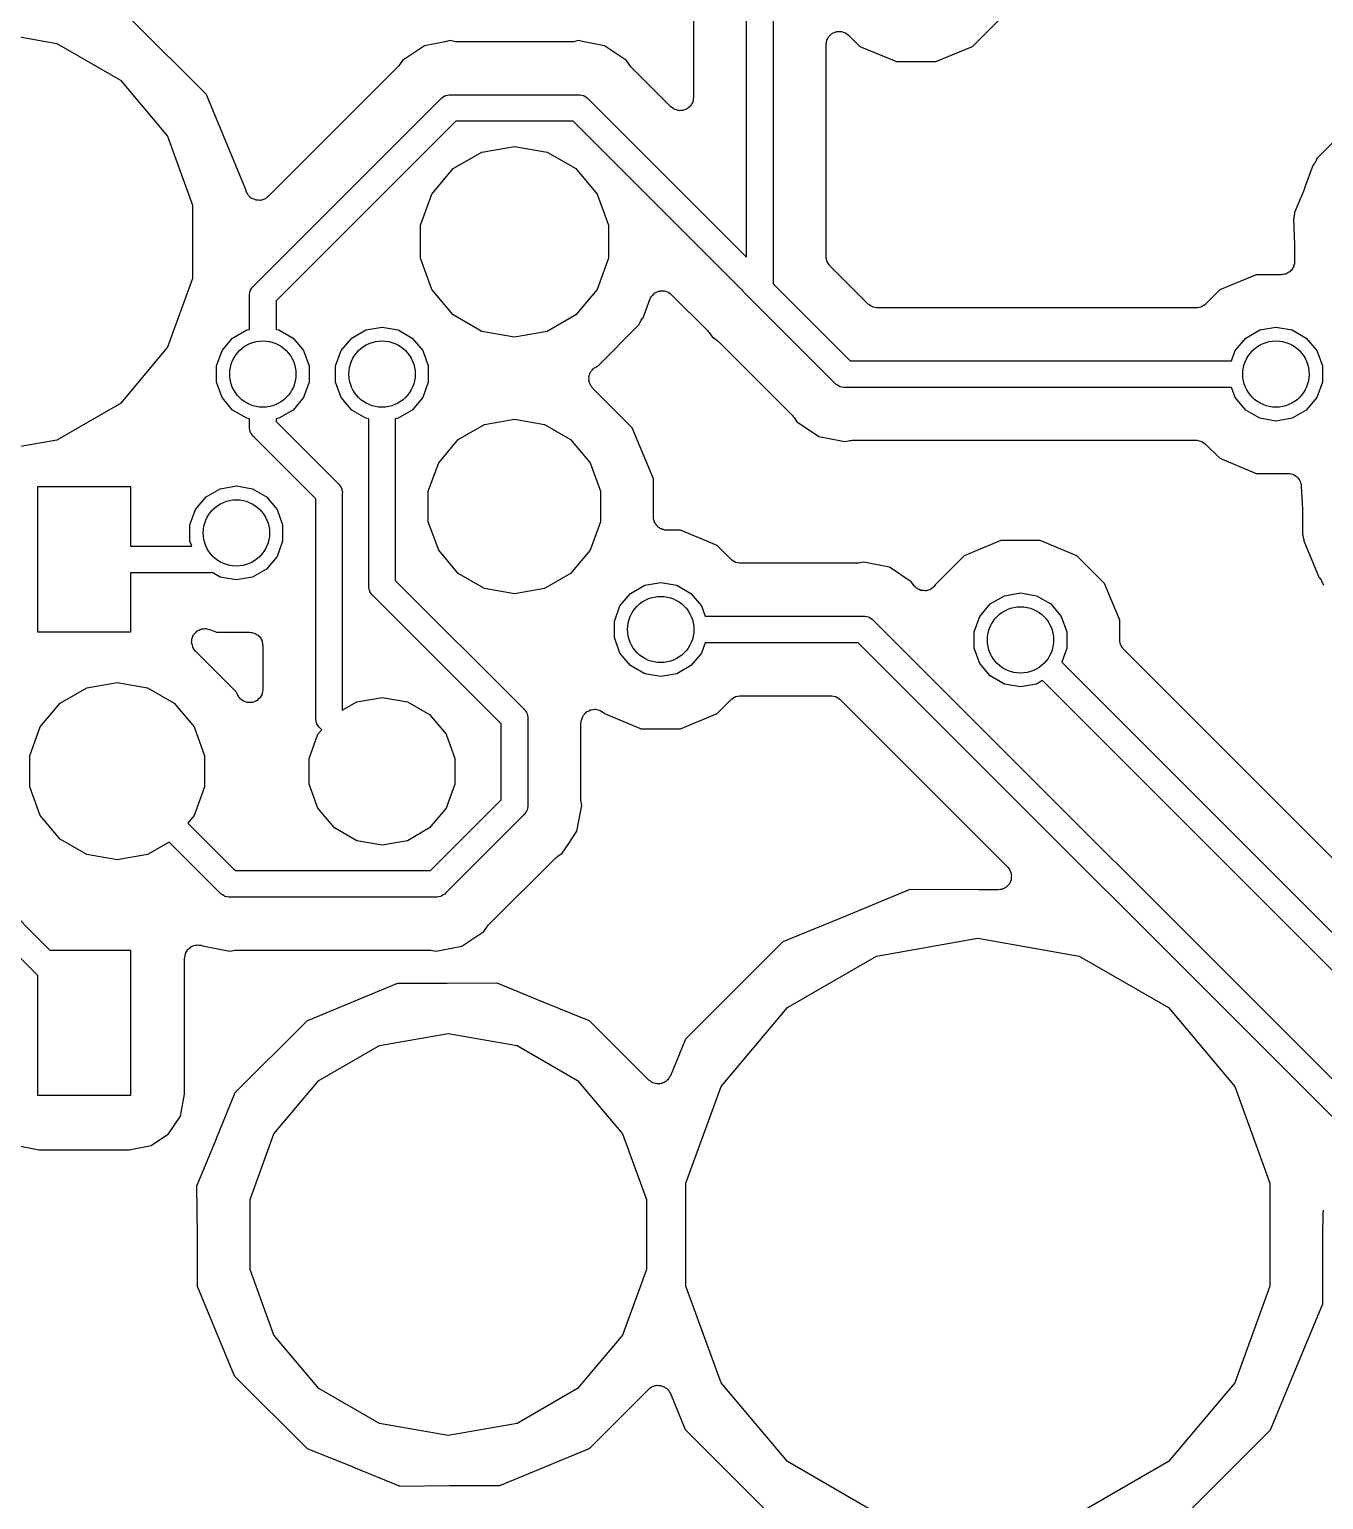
# Model space of a CAD drawing. Extents: x 240.1 to 314.9, y -176.2 to -102.8.
# Drawn here: x 249.35 to 261.76, y -160.66 to -146.55 of the extents above; entities that cross this region are included whole.
import ezdxf

# ---------------------------------------------------------------- set-up
doc = ezdxf.new("R2010")
doc.units = 0
doc.header["$MEASUREMENT"] = 0
doc.layers.add('BLACK', color=7, linetype='CONTINUOUS')

msp = doc.modelspace()

# ---------------------------------------------------------------- linework, layer by layer
at = {"layer": 'BLACK', "linetype": 'CONTINUOUS'}
for p, q in [((256.226, -148.739), (256.226, -134.339)), ((256.48, -134.339), (256.48, -148.993)), ((255.718, -141.239), (255.718, -147.206)), ((251.046, -147.178), (250.332, -146.464)), ((258.393, -146.717), (258.66, -146.45)), ((248.92, -146.565), (249.612, -146.687)), ((253.334, -146.671), (253.137, -146.71)), ((253.385, -146.661), (253.334, -146.671)), ((253.334, -146.671), (253.334, -146.671)), ((253.435, -146.671), (253.385, -146.661)), ((253.447, -146.671), (253.435, -146.671)), ((253.46, -146.673), (253.447, -146.671)), ((254.54, -146.673), (253.46, -146.673)), ((254.553, -146.671), (254.54, -146.673)), ((254.565, -146.671), (254.553, -146.671)), ((254.615, -146.661), (254.565, -146.671)), ((254.666, -146.671), (254.615, -146.661)), ((254.863, -146.71), (254.666, -146.671)), ((254.666, -146.671), (254.666, -146.671)), ((256.988, -146.699), (256.991, -146.682)), ((256.991, -146.682), (256.992, -146.666)), ((256.992, -146.666), (256.995, -146.661)), ((256.995, -146.661), (256.996, -146.655)), ((256.996, -146.655), (257.004, -146.641)), ((257.004, -146.641), (257.011, -146.626)), ((257.011, -146.626), (257.015, -146.622)), ((257.015, -146.622), (257.018, -146.617)), ((257.018, -146.617), (257.03, -146.606)), ((257.03, -146.606), (257.042, -146.595)), ((257.042, -146.595), (257.047, -146.592)), ((257.047, -146.592), (257.051, -146.589)), ((257.051, -146.589), (257.067, -146.583)), ((257.067, -146.583), (257.082, -146.576)), ((257.082, -146.576), (257.088, -146.575)), ((257.088, -146.575), (257.093, -146.574)), ((257.093, -146.574), (257.11, -146.574)), ((257.11, -146.574), (257.126, -146.572)), ((257.126, -146.572), (257.131, -146.574)), ((257.131, -146.574), (257.137, -146.574)), ((257.137, -146.574), (257.153, -146.579)), ((257.153, -146.579), (257.169, -146.584)), ((257.169, -146.584), (257.173, -146.587)), ((257.173, -146.587), (257.178, -146.589)), ((257.178, -146.589), (257.191, -146.599)), ((257.191, -146.599), (257.205, -146.609)), ((257.205, -146.609), (257.313, -146.717)), ((249.612, -146.687), (250.221, -147.039)), ((253.013, -146.793), (252.927, -146.85)), ((253.137, -146.71), (253.013, -146.793)), ((255.073, -146.85), (254.863, -146.71)), ((256.988, -148.73), (256.988, -146.699)), ((257.313, -146.717), (257.664, -146.862)), ((258.042, -146.862), (258.393, -146.717)), ((252.883, -146.912), (251.638, -148.156)), ((252.89, -146.902), (252.883, -146.912)), ((252.898, -146.893), (252.89, -146.902)), ((252.927, -146.85), (252.898, -146.893)), ((255.102, -146.893), (255.073, -146.85)), ((255.11, -146.902), (255.102, -146.893)), ((255.117, -146.912), (255.11, -146.902)), ((255.501, -147.296), (255.117, -146.912)), ((257.664, -146.862), (258.042, -146.862)), ((250.221, -147.039), (250.673, -147.578)), ((251.047, -147.18), (251.046, -147.178)), ((251.051, -147.187), (251.047, -147.18)), ((251.422, -148.082), (251.051, -147.187)), ((251.501, -149.012), (253.291, -147.222)), ((253.291, -147.222), (253.302, -147.209)), ((253.302, -147.209), (253.316, -147.201)), ((253.316, -147.201), (253.33, -147.191)), ((253.33, -147.191), (253.336, -147.19)), ((253.336, -147.19), (253.341, -147.187)), ((253.341, -147.187), (253.357, -147.184)), ((253.357, -147.184), (253.373, -147.18)), ((253.373, -147.18), (253.39, -147.181)), ((253.39, -147.181), (254.61, -147.181)), ((254.61, -147.181), (254.627, -147.18)), ((254.627, -147.18), (254.643, -147.184)), ((254.643, -147.184), (254.659, -147.187)), ((254.659, -147.187), (254.664, -147.19)), ((254.664, -147.19), (254.67, -147.191)), ((254.67, -147.191), (254.684, -147.201)), ((254.684, -147.201), (254.698, -147.209)), ((254.698, -147.209), (254.709, -147.222)), ((254.709, -147.222), (255.951, -148.464)), ((255.71, -147.25), (255.702, -147.264)), ((255.711, -147.244), (255.71, -147.25)), ((255.714, -147.239), (255.711, -147.244)), ((255.715, -147.222), (255.714, -147.239)), ((255.718, -147.206), (255.715, -147.222)), ((255.515, -147.305), (255.501, -147.296)), ((255.527, -147.316), (255.515, -147.305)), ((255.533, -147.318), (255.527, -147.316)), ((255.537, -147.321), (255.533, -147.318)), ((255.553, -147.326), (255.537, -147.321)), ((255.569, -147.331), (255.553, -147.326)), ((255.575, -147.331), (255.569, -147.331)), ((255.58, -147.333), (255.575, -147.331)), ((255.596, -147.331), (255.58, -147.333)), ((255.613, -147.331), (255.596, -147.331)), ((255.618, -147.329), (255.613, -147.331)), ((255.624, -147.329), (255.618, -147.329)), ((255.639, -147.322), (255.624, -147.329)), ((255.654, -147.316), (255.639, -147.322)), ((255.659, -147.313), (255.654, -147.316)), ((255.664, -147.31), (255.659, -147.313)), ((255.676, -147.298), (255.664, -147.31)), ((255.688, -147.288), (255.676, -147.298)), ((255.691, -147.283), (255.688, -147.288)), ((255.695, -147.279), (255.691, -147.283)), ((255.702, -147.264), (255.695, -147.279)), ((253.437, -147.435), (251.714, -149.158)), ((254.563, -147.435), (253.437, -147.435)), ((255.771, -148.643), (254.563, -147.435)), ((262.092, -147.396), (261.696, -147.792)), ((250.673, -147.578), (250.914, -148.238)), ((253.412, -147.889), (253.687, -147.73)), ((253.687, -147.73), (254, -147.675)), ((254, -147.675), (254.313, -147.73)), ((254.313, -147.73), (254.588, -147.889)), ((261.696, -147.792), (261.684, -147.819)), ((253.208, -148.133), (253.412, -147.889)), ((254.588, -147.889), (254.792, -148.133)), ((261.657, -147.859), (261.578, -148.076)), ((261.661, -147.856), (261.657, -147.859)), ((261.667, -147.846), (261.661, -147.856)), ((261.675, -147.837), (261.667, -147.846)), ((261.679, -147.827), (261.675, -147.837)), ((261.684, -147.819), (261.679, -147.827)), ((251.426, -148.101), (251.422, -148.082)), ((261.576, -148.081), (261.481, -148.31)), ((261.577, -148.078), (261.576, -148.081)), ((261.578, -148.076), (261.577, -148.078)), ((251.427, -148.103), (251.426, -148.101)), ((251.427, -148.105), (251.427, -148.103)), ((251.431, -148.115), (251.427, -148.105)), ((251.439, -148.127), (251.431, -148.115)), ((251.445, -148.139), (251.439, -148.127)), ((251.451, -148.145), (251.445, -148.139)), ((251.455, -148.152), (251.451, -148.145)), ((251.466, -148.161), (251.455, -148.152)), ((251.476, -148.171), (251.466, -148.161)), ((251.483, -148.174), (251.476, -148.171)), ((251.49, -148.179), (251.483, -148.174)), ((251.503, -148.183), (251.49, -148.179)), ((251.516, -148.189), (251.503, -148.183)), ((251.524, -148.19), (251.516, -148.189)), ((251.532, -148.192), (251.524, -148.19)), ((251.546, -148.192), (251.532, -148.192)), ((251.56, -148.193), (251.546, -148.192)), ((251.568, -148.191), (251.56, -148.193)), ((251.576, -148.19), (251.568, -148.191)), ((251.589, -148.185), (251.576, -148.19)), ((251.602, -148.182), (251.589, -148.185)), ((251.609, -148.177), (251.602, -148.182)), ((251.617, -148.174), (251.609, -148.177)), ((251.627, -148.164), (251.617, -148.174)), ((251.638, -148.156), (251.627, -148.164)), ((253.099, -148.431), (253.208, -148.133)), ((254.792, -148.133), (254.901, -148.431)), ((250.914, -148.238), (250.914, -148.942)), ((261.473, -148.361), (261.471, -148.369)), ((261.471, -148.369), (261.481, -148.617)), ((261.477, -148.34), (261.473, -148.361)), ((261.473, -148.361), (261.473, -148.361)), ((261.473, -148.361), (261.473, -148.361)), ((261.481, -148.318), (261.477, -148.34)), ((261.481, -148.31), (261.481, -148.318)), ((261.481, -148.318), (261.481, -148.318)), ((261.481, -148.318), (261.481, -148.318)), ((253.099, -148.749), (253.099, -148.431)), ((254.901, -148.431), (254.901, -148.749)), ((255.951, -148.464), (255.951, -148.464)), ((255.951, -148.464), (256.226, -148.739)), ((256.135, -149.008), (255.771, -148.643)), ((255.771, -148.643), (255.771, -148.643)), ((261.481, -148.617), (261.481, -148.62)), ((261.481, -148.62), (261.481, -148.622)), ((261.481, -148.622), (261.481, -148.78)), ((253.208, -149.047), (253.099, -148.749)), ((254.901, -148.749), (254.792, -149.047)), ((256.989, -148.736), (256.988, -148.73)), ((256.988, -148.741), (256.989, -148.736)), ((256.993, -148.757), (256.988, -148.741)), ((256.996, -148.774), (256.993, -148.757)), ((256.998, -148.778), (256.996, -148.774)), ((257, -148.784), (256.998, -148.778)), ((257.009, -148.797), (257, -148.784)), ((257.018, -148.812), (257.009, -148.797)), ((261.481, -148.78), (261.479, -148.791)), ((261.479, -148.791), (261.479, -148.803)), ((250.914, -148.942), (250.673, -149.602)), ((257.022, -148.815), (257.018, -148.812)), ((257.025, -148.82), (257.022, -148.815)), ((257.393, -149.188), (257.025, -148.82)), ((261.114, -148.907), (260.763, -149.053)), ((261.354, -148.907), (261.114, -148.907)), ((261.365, -148.906), (261.354, -148.907)), ((261.376, -148.906), (261.365, -148.906)), ((261.387, -148.902), (261.376, -148.906)), ((261.398, -148.9), (261.387, -148.902)), ((261.407, -148.894), (261.398, -148.9)), ((261.418, -148.89), (261.407, -148.894)), ((261.426, -148.883), (261.418, -148.89)), ((261.436, -148.878), (261.426, -148.883)), ((261.443, -148.869), (261.436, -148.878)), ((261.451, -148.862), (261.443, -148.869)), ((261.457, -148.853), (261.451, -148.862)), ((261.464, -148.844), (261.457, -148.853)), ((261.468, -148.834), (261.464, -148.844)), ((261.473, -148.824), (261.468, -148.834)), ((261.475, -148.813), (261.473, -148.824)), ((261.479, -148.803), (261.475, -148.813)), ((251.459, -149.095), (251.463, -149.078)), ((251.463, -149.078), (251.466, -149.062)), ((251.466, -149.062), (251.469, -149.057)), ((251.469, -149.057), (251.47, -149.051)), ((251.47, -149.051), (251.48, -149.037)), ((251.48, -149.037), (251.488, -149.023)), ((251.488, -149.023), (251.501, -149.012)), ((253.412, -149.291), (253.208, -149.047)), ((254.792, -149.047), (254.588, -149.291)), ((255.332, -149.095), (255.344, -149.083)), ((255.344, -149.083), (255.349, -149.081)), ((255.349, -149.081), (255.354, -149.077)), ((255.354, -149.077), (255.369, -149.072)), ((255.369, -149.072), (255.384, -149.065)), ((255.384, -149.065), (255.39, -149.064)), ((255.39, -149.064), (255.395, -149.062)), ((255.395, -149.062), (255.412, -149.062)), ((255.412, -149.062), (255.428, -149.061)), ((255.428, -149.061), (255.433, -149.062)), ((255.433, -149.062), (255.439, -149.062)), ((255.439, -149.062), (255.455, -149.068)), ((255.455, -149.068), (255.471, -149.072)), ((255.471, -149.072), (255.475, -149.076)), ((255.475, -149.076), (255.481, -149.077)), ((255.481, -149.077), (255.493, -149.088)), ((256.251, -149.124), (256.135, -149.008)), ((256.135, -149.008), (256.135, -149.008)), ((256.48, -148.993), (257.22, -149.733)), ((260.763, -149.053), (260.628, -149.188)), ((251.46, -149.111), (251.459, -149.095)), ((251.46, -149.22), (251.46, -149.111)), ((251.46, -149.431), (251.46, -149.22)), ((251.46, -149.22), (251.46, -149.22)), ((251.714, -149.158), (251.714, -149.431)), ((255.233, -149.321), (255.298, -149.144)), ((255.298, -149.144), (255.306, -149.129)), ((255.306, -149.129), (255.313, -149.114)), ((255.313, -149.114), (255.317, -149.11)), ((255.317, -149.11), (255.32, -149.106)), ((255.32, -149.106), (255.332, -149.095)), ((255.493, -149.088), (255.507, -149.098)), ((255.507, -149.098), (255.851, -149.442)), ((256.254, -149.129), (256.251, -149.124)), ((256.267, -149.14), (256.254, -149.129)), ((256.271, -149.143), (256.267, -149.14)), ((257.073, -149.946), (256.271, -149.143)), ((256.271, -149.143), (256.271, -149.143)), ((257.398, -149.191), (257.393, -149.188)), ((257.401, -149.195), (257.398, -149.191)), ((257.416, -149.204), (257.401, -149.195)), ((257.429, -149.213), (257.416, -149.204)), ((257.435, -149.215), (257.429, -149.213)), ((257.439, -149.217), (257.435, -149.215)), ((257.456, -149.22), (257.439, -149.217)), ((257.472, -149.225), (257.456, -149.22)), ((257.477, -149.224), (257.472, -149.225)), ((257.483, -149.225), (257.477, -149.224)), ((260.544, -149.224), (260.538, -149.225)), ((260.549, -149.225), (260.544, -149.224)), ((260.565, -149.22), (260.549, -149.225)), ((260.582, -149.217), (260.565, -149.22)), ((260.587, -149.215), (260.582, -149.217)), ((260.592, -149.213), (260.587, -149.215)), ((260.606, -149.204), (260.592, -149.213)), ((260.62, -149.195), (260.606, -149.204)), ((260.624, -149.191), (260.62, -149.195)), ((260.628, -149.188), (260.624, -149.191)), ((253.687, -149.45), (253.412, -149.291)), ((254.588, -149.291), (254.313, -149.45)), ((255.194, -149.388), (255.206, -149.361)), ((255.206, -149.361), (255.211, -149.353)), ((255.211, -149.353), (255.215, -149.343)), ((255.215, -149.343), (255.223, -149.334)), ((255.223, -149.334), (255.229, -149.324)), ((255.229, -149.324), (255.233, -149.321)), ((260.538, -149.225), (257.483, -149.225)), ((251.297, -149.514), (251.433, -149.436)), ((251.433, -149.436), (251.46, -149.431)), ((251.714, -149.431), (251.741, -149.436)), ((251.741, -149.436), (251.877, -149.514)), ((252.44, -149.514), (252.576, -149.436)), ((252.576, -149.436), (252.73, -149.409)), ((252.73, -149.409), (252.884, -149.436)), ((252.884, -149.436), (253.02, -149.514)), ((254, -149.505), (253.687, -149.45)), ((254.313, -149.45), (254, -149.505)), ((254.798, -149.784), (255.194, -149.388)), ((255.851, -149.442), (255.858, -149.452)), ((255.858, -149.452), (255.867, -149.461)), ((255.867, -149.461), (255.895, -149.504)), ((255.895, -149.504), (255.938, -149.532)), ((261.013, -149.514), (261.149, -149.436)), ((261.149, -149.436), (261.303, -149.409)), ((261.303, -149.409), (261.457, -149.436)), ((261.457, -149.436), (261.593, -149.514)), ((250.673, -149.602), (250.221, -150.141)), ((251.142, -149.782), (251.196, -149.634)), ((251.196, -149.634), (251.297, -149.514)), ((251.877, -149.514), (251.978, -149.634)), ((251.978, -149.634), (252.031, -149.782)), ((252.285, -149.782), (252.339, -149.634)), ((252.339, -149.634), (252.44, -149.514)), ((253.02, -149.514), (253.121, -149.634)), ((253.121, -149.634), (253.174, -149.782)), ((255.938, -149.532), (255.947, -149.541)), ((255.947, -149.541), (255.957, -149.548)), ((255.957, -149.548), (256.665, -150.256)), ((260.876, -149.733), (260.912, -149.634)), ((260.912, -149.634), (261.013, -149.514)), ((261.593, -149.514), (261.694, -149.634)), ((261.694, -149.634), (261.748, -149.782)), ((251.142, -149.938), (251.142, -149.782)), ((252.031, -149.782), (252.031, -149.938)), ((252.285, -149.938), (252.285, -149.782)), ((253.174, -149.782), (253.174, -149.938)), ((254.78, -149.795), (254.791, -149.787)), ((254.791, -149.787), (254.798, -149.784)), ((257.22, -149.733), (260.876, -149.733)), ((261.748, -149.782), (261.748, -149.938)), ((254.713, -149.916), (254.715, -149.902)), ((254.716, -149.924), (254.713, -149.916)), ((254.714, -149.888), (254.717, -149.88)), ((254.715, -149.902), (254.714, -149.888)), ((254.716, -149.932), (254.716, -149.924)), ((254.717, -149.872), (254.723, -149.859)), ((254.717, -149.88), (254.717, -149.872)), ((254.723, -149.859), (254.727, -149.846)), ((254.727, -149.846), (254.732, -149.839)), ((254.732, -149.839), (254.736, -149.832)), ((254.736, -149.832), (254.746, -149.822)), ((254.746, -149.822), (254.754, -149.811)), ((254.754, -149.811), (254.761, -149.806)), ((254.761, -149.806), (254.767, -149.8)), ((254.767, -149.8), (254.78, -149.795)), ((251.196, -150.086), (251.142, -149.938)), ((252.031, -149.938), (251.978, -150.086)), ((252.339, -150.086), (252.285, -149.938)), ((253.174, -149.938), (253.121, -150.086)), ((254.721, -149.945), (254.716, -149.932)), ((254.725, -149.958), (254.721, -149.945)), ((254.73, -149.965), (254.725, -149.958)), ((254.733, -149.973), (254.73, -149.965)), ((254.742, -149.983), (254.733, -149.973)), ((254.75, -149.994), (254.742, -149.983)), ((255.13, -150.375), (254.75, -149.994)), ((257.084, -149.959), (257.073, -149.946)), ((257.099, -149.967), (257.084, -149.959)), ((257.113, -149.977), (257.099, -149.967)), ((257.118, -149.978), (257.113, -149.977)), ((257.123, -149.981), (257.118, -149.978)), ((257.14, -149.984), (257.123, -149.981)), ((257.156, -149.988), (257.14, -149.984)), ((257.173, -149.987), (257.156, -149.988)), ((260.876, -149.987), (257.173, -149.987)), ((260.912, -150.086), (260.876, -149.987)), ((261.748, -149.938), (261.694, -150.086)), ((250.221, -150.141), (249.612, -150.493)), ((251.297, -150.206), (251.196, -150.086)), ((251.433, -150.284), (251.297, -150.206)), ((251.877, -150.206), (251.741, -150.284)), ((251.978, -150.086), (251.877, -150.206)), ((252.44, -150.206), (252.339, -150.086)), ((252.576, -150.284), (252.44, -150.206)), ((253.02, -150.206), (252.884, -150.284)), ((253.121, -150.086), (253.02, -150.206)), ((261.013, -150.206), (260.912, -150.086)), ((261.149, -150.284), (261.013, -150.206)), ((261.593, -150.206), (261.457, -150.284)), ((261.694, -150.086), (261.593, -150.206)), ((251.46, -150.289), (251.433, -150.284)), ((251.46, -150.362), (251.46, -150.289)), ((251.741, -150.284), (251.714, -150.289)), ((251.714, -150.289), (251.714, -150.315)), ((251.714, -150.315), (252.308, -150.909)), ((252.603, -150.289), (252.576, -150.284)), ((252.603, -151.886), (252.603, -150.289)), ((252.884, -150.284), (252.857, -150.289)), ((252.857, -150.289), (252.857, -151.839)), ((253.461, -150.488), (253.713, -150.342)), ((253.713, -150.342), (254, -150.292)), ((254, -150.292), (254.287, -150.342)), ((254.287, -150.342), (254.539, -150.488)), ((256.665, -150.256), (256.672, -150.266)), ((256.672, -150.266), (256.681, -150.275)), ((256.681, -150.275), (256.709, -150.318)), ((256.709, -150.318), (256.819, -150.391)), ((261.303, -150.311), (261.149, -150.284)), ((261.457, -150.284), (261.303, -150.311)), ((249.612, -150.493), (248.92, -150.615)), ((251.459, -150.379), (251.46, -150.362)), ((251.463, -150.396), (251.459, -150.379)), ((251.466, -150.412), (251.463, -150.396)), ((251.469, -150.417), (251.466, -150.412)), ((251.47, -150.422), (251.469, -150.417)), ((251.48, -150.436), (251.47, -150.422)), ((251.488, -150.451), (251.48, -150.436)), ((251.501, -150.462), (251.488, -150.451)), ((252.095, -151.056), (251.501, -150.462)), ((253.274, -150.711), (253.461, -150.488)), ((254.539, -150.488), (254.726, -150.711)), ((255.333, -150.865), (255.13, -150.375)), ((256.819, -150.391), (256.819, -150.391)), ((256.819, -150.391), (256.919, -150.458)), ((256.919, -150.458), (257.117, -150.497)), ((257.117, -150.497), (257.117, -150.497)), ((257.117, -150.497), (257.167, -150.507)), ((257.167, -150.507), (257.217, -150.497)), ((257.217, -150.497), (257.23, -150.497)), ((257.23, -150.497), (257.242, -150.495)), ((257.242, -150.495), (260.538, -150.495)), ((260.538, -150.495), (260.544, -150.496)), ((260.544, -150.496), (260.549, -150.495)), ((260.549, -150.495), (260.565, -150.5)), ((260.565, -150.5), (260.582, -150.503)), ((260.582, -150.503), (260.587, -150.505)), ((260.587, -150.505), (260.592, -150.507)), ((260.592, -150.507), (260.606, -150.516)), ((260.606, -150.516), (260.62, -150.525)), ((260.62, -150.525), (260.624, -150.529)), ((260.624, -150.529), (260.628, -150.532)), ((260.628, -150.532), (260.763, -150.667)), ((253.174, -150.984), (253.274, -150.711)), ((254.726, -150.711), (254.825, -150.984)), ((260.763, -150.667), (261.114, -150.812)), ((252.308, -150.909), (252.321, -150.92)), ((255.333, -151.231), (255.333, -150.865)), ((261.114, -150.812), (261.419, -150.812)), ((261.419, -150.812), (261.427, -150.814)), ((261.427, -150.814), (261.435, -150.814)), ((261.435, -150.814), (261.449, -150.818)), ((261.449, -150.818), (261.463, -150.82)), ((261.463, -150.82), (261.47, -150.824)), ((261.47, -150.824), (261.478, -150.827)), ((261.478, -150.827), (261.489, -150.835)), ((261.489, -150.835), (261.501, -150.842)), ((261.501, -150.842), (261.506, -150.848)), ((261.506, -150.848), (261.513, -150.853)), ((261.513, -150.853), (261.52, -150.865)), ((261.52, -150.865), (261.529, -150.876)), ((261.529, -150.876), (261.532, -150.884)), ((261.532, -150.884), (261.536, -150.891)), ((261.536, -150.891), (261.539, -150.904)), ((261.539, -150.904), (261.544, -150.917)), ((261.544, -150.917), (261.544, -150.926)), ((249.428, -152.337), (249.428, -150.939)), ((249.428, -150.939), (250.317, -150.939)), ((250.317, -150.939), (250.317, -151.511)), ((250.942, -151.158), (251.043, -151.038)), ((251.043, -151.038), (251.179, -150.96)), ((251.179, -150.96), (251.333, -150.933)), ((251.333, -150.933), (251.487, -150.96)), ((251.487, -150.96), (251.623, -151.038)), ((251.623, -151.038), (251.724, -151.158)), ((252.095, -153.156), (252.095, -151.056)), ((252.321, -150.92), (252.329, -150.935)), ((252.329, -150.935), (252.339, -150.948)), ((252.339, -150.948), (252.34, -150.954)), ((252.34, -150.954), (252.343, -150.959)), ((252.343, -150.959), (252.346, -150.975)), ((252.346, -150.975), (252.35, -150.992)), ((252.35, -150.992), (252.349, -151.009)), ((252.349, -151.009), (252.349, -153.083)), ((253.174, -151.276), (253.174, -150.984)), ((254.825, -150.984), (254.825, -151.276)), ((261.544, -150.926), (261.546, -150.934)), ((261.546, -150.934), (261.556, -151.158)), ((250.888, -151.306), (250.942, -151.158)), ((251.724, -151.158), (251.777, -151.306)), ((261.556, -151.158), (261.556, -151.161)), ((261.556, -151.161), (261.556, -151.164)), ((261.556, -151.164), (261.556, -151.395)), ((250.888, -151.462), (250.888, -151.306)), ((251.777, -151.306), (251.777, -151.462)), ((253.274, -151.549), (253.174, -151.276)), ((254.825, -151.276), (254.726, -151.549)), ((255.335, -151.241), (255.333, -151.231)), ((255.335, -151.253), (255.335, -151.241)), ((255.339, -151.263), (255.335, -151.253)), ((255.341, -151.274), (255.339, -151.263)), ((255.347, -151.284), (255.341, -151.274)), ((255.351, -151.294), (255.347, -151.284)), ((255.358, -151.303), (255.351, -151.294)), ((255.363, -151.312), (255.358, -151.303)), ((255.372, -151.319), (255.363, -151.312)), ((255.379, -151.328), (255.372, -151.319)), ((255.388, -151.333), (255.379, -151.328)), ((255.397, -151.34), (255.388, -151.333)), ((255.407, -151.344), (255.397, -151.34)), ((250.906, -151.511), (250.888, -151.462)), ((251.777, -151.462), (251.724, -151.61)), ((255.417, -151.35), (255.407, -151.344)), ((255.428, -151.352), (255.417, -151.35)), ((255.438, -151.356), (255.428, -151.352)), ((255.45, -151.356), (255.438, -151.356)), ((255.46, -151.357), (255.45, -151.356)), ((255.592, -151.357), (255.46, -151.357)), ((255.943, -151.503), (255.592, -151.357)), ((258.664, -151.457), (258.313, -151.603)), ((259.042, -151.457), (258.664, -151.457)), ((259.393, -151.603), (259.042, -151.457)), ((261.556, -151.395), (261.56, -151.404)), ((261.56, -151.404), (261.565, -151.426)), ((261.565, -151.426), (261.57, -151.447)), ((261.57, -151.447), (261.57, -151.459)), ((261.57, -151.459), (261.717, -151.813)), ((250.317, -151.511), (250.906, -151.511)), ((251.724, -151.61), (251.623, -151.73)), ((253.461, -151.772), (253.274, -151.549)), ((254.726, -151.549), (254.539, -151.772)), ((256.078, -151.638), (255.943, -151.503)), ((258.313, -151.603), (258.042, -151.874)), ((259.66, -151.87), (259.393, -151.603)), ((251.101, -151.763), (251.09, -151.766)), ((251.179, -151.808), (251.101, -151.763)), ((251.623, -151.73), (251.487, -151.808)), ((256.082, -151.641), (256.078, -151.638)), ((256.086, -151.645), (256.082, -151.641)), ((256.1, -151.654), (256.086, -151.645)), ((256.114, -151.663), (256.1, -151.654)), ((256.119, -151.665), (256.114, -151.663)), ((256.124, -151.667), (256.119, -151.665)), ((256.141, -151.67), (256.124, -151.667)), ((256.157, -151.675), (256.141, -151.67)), ((256.162, -151.674), (256.157, -151.675)), ((256.168, -151.675), (256.162, -151.674)), ((257.273, -151.675), (256.168, -151.675)), ((257.285, -151.673), (257.273, -151.675)), ((257.298, -151.673), (257.285, -151.673)), ((257.348, -151.663), (257.298, -151.673)), ((257.398, -151.673), (257.348, -151.663)), ((257.596, -151.712), (257.398, -151.673)), ((257.398, -151.673), (257.398, -151.673)), ((257.806, -151.852), (257.596, -151.712)), ((251.073, -151.765), (250.317, -151.765)), ((250.317, -151.765), (250.317, -152.337)), ((251.09, -151.766), (251.073, -151.765)), ((251.333, -151.835), (251.179, -151.808)), ((251.487, -151.808), (251.333, -151.835)), ((252.602, -151.903), (252.603, -151.886)), ((252.606, -151.92), (252.602, -151.903)), ((252.857, -151.839), (254.086, -153.068)), ((253.713, -151.918), (253.461, -151.772)), ((254.539, -151.772), (254.287, -151.918)), ((255.113, -151.964), (255.249, -151.886)), ((255.249, -151.886), (255.403, -151.859)), ((255.403, -151.859), (255.557, -151.886)), ((255.557, -151.886), (255.693, -151.964)), ((257.826, -151.883), (257.806, -151.852)), ((257.829, -151.886), (257.826, -151.883)), ((257.831, -151.89), (257.829, -151.886)), ((257.844, -151.902), (257.831, -151.89)), ((257.857, -151.915), (257.844, -151.902)), ((258.02, -151.904), (258.005, -151.914)), ((258.022, -151.901), (258.02, -151.904)), ((258.026, -151.898), (258.022, -151.901)), ((258.035, -151.883), (258.026, -151.898)), ((258.042, -151.874), (258.035, -151.883)), ((259.805, -152.221), (259.66, -151.87)), ((261.717, -151.813), (261.723, -151.818)), ((261.723, -151.818), (261.729, -151.827)), ((261.729, -151.827), (261.737, -151.835)), ((261.737, -151.835), (261.741, -151.846)), ((261.741, -151.846), (261.747, -151.855)), ((261.747, -151.855), (261.76, -151.885)), ((252.609, -151.936), (252.606, -151.92)), ((252.612, -151.941), (252.609, -151.936)), ((252.613, -151.947), (252.612, -151.941)), ((252.623, -151.96), (252.613, -151.947)), ((252.631, -151.975), (252.623, -151.96)), ((252.644, -151.986), (252.631, -151.975)), ((253.873, -153.215), (252.644, -151.986)), ((254, -151.968), (253.713, -151.918)), ((254.287, -151.918), (254, -151.968)), ((255.012, -152.084), (255.113, -151.964)), ((255.693, -151.964), (255.794, -152.084)), ((257.861, -151.917), (257.857, -151.915)), ((257.864, -151.92), (257.861, -151.917)), ((257.88, -151.927), (257.864, -151.92)), ((257.896, -151.935), (257.88, -151.927)), ((257.901, -151.935), (257.896, -151.935)), ((257.905, -151.937), (257.901, -151.935)), ((257.922, -151.937), (257.905, -151.937)), ((257.94, -151.939), (257.922, -151.937)), ((257.944, -151.938), (257.94, -151.939)), ((257.949, -151.939), (257.944, -151.938)), ((257.966, -151.933), (257.949, -151.939)), ((257.983, -151.929), (257.966, -151.933)), ((257.987, -151.927), (257.983, -151.929)), ((257.991, -151.925), (257.987, -151.927)), ((258.005, -151.914), (257.991, -151.925)), ((258.563, -152.064), (258.699, -151.986)), ((258.699, -151.986), (258.853, -151.959)), ((258.853, -151.959), (259.007, -151.986)), ((259.007, -151.986), (259.143, -152.064)), ((254.958, -152.232), (255.012, -152.084)), ((255.794, -152.084), (255.83, -152.183)), ((255.83, -152.183), (257.342, -152.183)), ((257.342, -152.183), (257.359, -152.182)), ((257.359, -152.182), (257.375, -152.186)), ((257.375, -152.186), (257.392, -152.189)), ((258.409, -152.332), (258.462, -152.184)), ((258.462, -152.184), (258.563, -152.064)), ((259.143, -152.064), (259.244, -152.184)), ((259.244, -152.184), (259.298, -152.332)), ((250.94, -152.341), (250.953, -152.326)), ((250.953, -152.326), (250.956, -152.325)), ((250.956, -152.325), (250.958, -152.323)), ((250.958, -152.323), (250.975, -152.315)), ((250.975, -152.315), (250.992, -152.306)), ((250.992, -152.306), (250.995, -152.306)), ((250.995, -152.306), (250.998, -152.305)), ((250.998, -152.305), (251.017, -152.303)), ((251.017, -152.303), (251.036, -152.3)), ((251.036, -152.3), (251.039, -152.301)), ((251.039, -152.301), (251.042, -152.301)), ((251.042, -152.301), (251.06, -152.306)), ((251.06, -152.306), (251.079, -152.31)), ((251.079, -152.31), (251.144, -152.337)), ((254.958, -152.388), (254.958, -152.232)), ((257.392, -152.189), (257.397, -152.192)), ((257.397, -152.192), (257.402, -152.193)), ((257.402, -152.193), (257.416, -152.203)), ((257.416, -152.203), (257.431, -152.211)), ((257.431, -152.211), (257.442, -152.224)), ((257.442, -152.224), (265.556, -160.338)), ((259.805, -152.412), (259.805, -152.221)), ((250.317, -152.337), (249.428, -152.337)), ((250.904, -152.438), (250.906, -152.419)), ((250.905, -152.441), (250.904, -152.438)), ((250.905, -152.444), (250.905, -152.441)), ((250.911, -152.462), (250.905, -152.444)), ((250.906, -152.419), (250.907, -152.4)), ((250.907, -152.4), (250.908, -152.397)), ((250.908, -152.394), (250.916, -152.377)), ((250.908, -152.397), (250.908, -152.394)), ((250.916, -152.481), (250.911, -152.462)), ((250.916, -152.377), (250.923, -152.359)), ((250.923, -152.359), (250.925, -152.357)), ((250.925, -152.357), (250.927, -152.354)), ((250.927, -152.354), (250.94, -152.341)), ((251.144, -152.337), (251.46, -152.337)), ((251.46, -152.337), (251.471, -152.338)), ((251.471, -152.338), (251.482, -152.338)), ((251.482, -152.338), (251.492, -152.342)), ((251.492, -152.342), (251.503, -152.344)), ((251.503, -152.344), (251.513, -152.35)), ((251.513, -152.35), (251.524, -152.354)), ((251.524, -152.354), (251.532, -152.361)), ((251.532, -152.361), (251.542, -152.366)), ((251.542, -152.366), (251.549, -152.375)), ((251.549, -152.375), (251.557, -152.382)), ((251.557, -152.382), (251.563, -152.391)), ((251.563, -152.391), (251.57, -152.4)), ((251.57, -152.4), (251.574, -152.41)), ((251.574, -152.41), (251.579, -152.42)), ((251.579, -152.42), (251.581, -152.431)), ((251.581, -152.431), (251.585, -152.441)), ((251.585, -152.441), (251.585, -152.453)), ((251.585, -152.453), (251.587, -152.463)), ((251.587, -152.463), (251.587, -152.886)), ((255.012, -152.536), (254.958, -152.388)), ((255.83, -152.437), (255.794, -152.536)), ((257.295, -152.437), (255.83, -152.437)), ((265.343, -160.485), (257.295, -152.437)), ((258.409, -152.488), (258.409, -152.332)), ((259.298, -152.332), (259.298, -152.488)), ((259.806, -152.417), (259.805, -152.412)), ((259.806, -152.423), (259.806, -152.417)), ((259.81, -152.439), (259.806, -152.423)), ((259.813, -152.455), (259.81, -152.439)), ((259.816, -152.46), (259.813, -152.455)), ((259.817, -152.466), (259.816, -152.46)), ((259.827, -152.479), (259.817, -152.466)), ((250.917, -152.483), (250.916, -152.481)), ((250.918, -152.486), (250.917, -152.483)), ((250.93, -152.501), (250.918, -152.486)), ((250.941, -152.517), (250.93, -152.501)), ((251.331, -152.907), (250.941, -152.517)), ((255.113, -152.656), (255.012, -152.536)), ((255.794, -152.536), (255.693, -152.656)), ((258.462, -152.636), (258.409, -152.488)), ((259.298, -152.488), (259.248, -152.625)), ((259.835, -152.494), (259.827, -152.479)), ((259.839, -152.497), (259.835, -152.494)), ((259.843, -152.502), (259.839, -152.497)), ((262.261, -154.92), (259.843, -152.502)), ((255.249, -152.734), (255.113, -152.656)), ((255.403, -152.761), (255.249, -152.734)), ((255.557, -152.734), (255.403, -152.761)), ((255.693, -152.656), (255.557, -152.734)), ((258.563, -152.756), (258.462, -152.636)), ((259.248, -152.625), (262.141, -155.519)), ((249.643, -153.018), (249.899, -152.87)), ((249.899, -152.87), (250.19, -152.819)), ((250.19, -152.819), (250.481, -152.87)), ((250.481, -152.87), (250.737, -153.018)), ((251.587, -152.886), (251.584, -152.905)), ((258.699, -152.834), (258.563, -152.756)), ((258.853, -152.861), (258.699, -152.834)), ((259.007, -152.834), (258.853, -152.861)), ((259.065, -152.801), (259.007, -152.834)), ((261.958, -155.695), (259.065, -152.801)), ((249.453, -153.244), (249.643, -153.018)), ((250.737, -153.018), (250.927, -153.244)), ((251.343, -152.935), (251.331, -152.907)), ((251.353, -152.951), (251.343, -152.935)), ((251.363, -152.968), (251.353, -152.951)), ((251.365, -152.97), (251.363, -152.968)), ((251.366, -152.972), (251.365, -152.97)), ((251.382, -152.984), (251.366, -152.972)), ((251.397, -152.996), (251.382, -152.984)), ((251.399, -152.997), (251.397, -152.996)), ((251.401, -152.999), (251.399, -152.997)), ((251.42, -153.005), (251.401, -152.999)), ((251.438, -153.011), (251.42, -153.005)), ((251.441, -153.011), (251.438, -153.011)), ((251.443, -153.012), (251.441, -153.011)), ((251.463, -153.011), (251.443, -153.012)), ((251.482, -153.011), (251.463, -153.011)), ((251.485, -153.011), (251.482, -153.011)), ((251.487, -153.01), (251.485, -153.011)), ((251.505, -153.003), (251.487, -153.01)), ((251.524, -152.996), (251.505, -153.003)), ((251.526, -152.995), (251.524, -152.996)), ((251.528, -152.994), (251.526, -152.995)), ((251.542, -152.98), (251.528, -152.994)), ((251.557, -152.968), (251.542, -152.98)), ((251.559, -152.966), (251.557, -152.968)), ((251.561, -152.964), (251.559, -152.966)), ((251.57, -152.947), (251.561, -152.964)), ((251.579, -152.93), (251.57, -152.947)), ((251.58, -152.927), (251.579, -152.93)), ((251.581, -152.925), (251.58, -152.927)), ((251.584, -152.905), (251.581, -152.925)), ((252.349, -153.083), (252.487, -153.004)), ((252.487, -153.004), (252.73, -152.961)), ((252.73, -152.961), (252.973, -153.004)), ((252.973, -153.004), (253.186, -153.127)), ((255.943, -153.117), (256.078, -152.982)), ((256.078, -152.982), (256.082, -152.979)), ((256.082, -152.979), (256.086, -152.975)), ((256.086, -152.975), (256.1, -152.966)), ((256.1, -152.966), (256.114, -152.957)), ((256.114, -152.957), (256.119, -152.955)), ((256.119, -152.955), (256.124, -152.953)), ((256.124, -152.953), (256.141, -152.95)), ((256.141, -152.95), (256.157, -152.945)), ((256.157, -152.945), (256.162, -152.946)), ((256.162, -152.946), (256.168, -152.945)), ((256.168, -152.945), (257.032, -152.945)), ((257.032, -152.945), (257.038, -152.946)), ((257.038, -152.946), (257.043, -152.945)), ((257.043, -152.945), (257.059, -152.95)), ((257.059, -152.95), (257.076, -152.953)), ((257.076, -152.953), (257.081, -152.955)), ((257.081, -152.955), (257.086, -152.957)), ((257.086, -152.957), (257.1, -152.966)), ((257.1, -152.966), (257.114, -152.975)), ((257.114, -152.975), (257.117, -152.979)), ((257.117, -152.979), (257.122, -152.982)), ((257.122, -152.982), (258.73, -154.59)), ((252.094, -153.173), (252.095, -153.156)), ((252.098, -153.19), (252.094, -153.173)), ((253.186, -153.127), (253.344, -153.315)), ((254.086, -153.068), (254.099, -153.079)), ((254.099, -153.079), (254.107, -153.094)), ((254.107, -153.094), (254.117, -153.107)), ((254.117, -153.107), (254.118, -153.113)), ((254.118, -153.113), (254.121, -153.118)), ((254.121, -153.118), (254.124, -153.134)), ((254.124, -153.134), (254.128, -153.151)), ((254.128, -153.151), (254.127, -153.168)), ((254.127, -153.168), (254.127, -153.992)), ((254.646, -153.17), (254.654, -153.153)), ((254.646, -153.174), (254.646, -153.17)), ((254.654, -153.153), (254.66, -153.137)), ((254.66, -153.137), (254.663, -153.133)), ((254.663, -153.133), (254.665, -153.13)), ((254.665, -153.13), (254.678, -153.117)), ((254.678, -153.117), (254.689, -153.103)), ((254.689, -153.103), (254.693, -153.101)), ((254.693, -153.101), (254.696, -153.098)), ((254.696, -153.098), (254.712, -153.091)), ((254.712, -153.091), (254.728, -153.082)), ((254.728, -153.082), (254.732, -153.082)), ((254.732, -153.082), (254.736, -153.08)), ((254.736, -153.08), (254.754, -153.078)), ((254.754, -153.078), (254.772, -153.076)), ((254.772, -153.076), (254.776, -153.076)), ((254.776, -153.076), (254.78, -153.076)), ((254.78, -153.076), (254.797, -153.081)), ((254.797, -153.081), (254.815, -153.084)), ((254.815, -153.084), (254.818, -153.086)), ((254.818, -153.086), (254.823, -153.087)), ((254.823, -153.087), (254.837, -153.098)), ((254.837, -153.098), (254.853, -153.107)), ((254.853, -153.107), (254.855, -153.11)), ((254.855, -153.11), (254.859, -153.113)), ((254.859, -153.113), (254.863, -153.117)), ((254.863, -153.117), (255.214, -153.262)), ((255.592, -153.262), (255.943, -153.117)), ((249.352, -153.522), (249.453, -153.244)), ((250.927, -153.244), (251.028, -153.522)), ((252.031, -153.547), (252.116, -153.315)), ((252.101, -153.206), (252.098, -153.19)), ((252.104, -153.211), (252.101, -153.206)), ((252.105, -153.216), (252.104, -153.211)), ((252.115, -153.23), (252.105, -153.216)), ((252.123, -153.245), (252.115, -153.23)), ((252.116, -153.315), (252.152, -153.272)), ((252.136, -153.256), (252.123, -153.245)), ((252.152, -153.272), (252.136, -153.256)), ((253.344, -153.315), (253.428, -153.547)), ((253.873, -153.945), (253.873, -153.215)), ((254.635, -153.237), (254.637, -153.225)), ((254.635, -153.923), (254.635, -153.237)), ((254.637, -153.212), (254.644, -153.178)), ((254.637, -153.225), (254.637, -153.212)), ((254.644, -153.178), (254.646, -153.174)), ((255.214, -153.262), (255.592, -153.262)), ((249.352, -153.818), (249.352, -153.522)), ((251.028, -153.522), (251.028, -153.818)), ((252.031, -153.793), (252.031, -153.547)), ((253.428, -153.547), (253.428, -153.793)), ((249.453, -154.096), (249.352, -153.818)), ((251.028, -153.818), (250.927, -154.096)), ((252.116, -154.025), (252.031, -153.793)), ((253.428, -153.793), (253.344, -154.025)), ((253.196, -154.623), (253.873, -153.945)), ((254.128, -154.009), (254.124, -154.025)), ((254.127, -153.992), (254.128, -154.009)), ((254.637, -153.935), (254.635, -153.923)), ((254.637, -153.947), (254.637, -153.935)), ((254.647, -153.998), (254.637, -153.947)), ((254.637, -154.048), (254.647, -153.998)), ((249.643, -154.322), (249.453, -154.096)), ((250.927, -154.096), (250.867, -154.167)), ((252.274, -154.213), (252.116, -154.025)), ((253.344, -154.025), (253.186, -154.213)), ((254.086, -154.091), (253.342, -154.835)), ((254.099, -154.081), (254.086, -154.091)), ((254.107, -154.066), (254.099, -154.081)), ((254.117, -154.052), (254.107, -154.066)), ((254.118, -154.047), (254.117, -154.052)), ((254.121, -154.042), (254.118, -154.047)), ((254.124, -154.025), (254.121, -154.042)), ((254.598, -154.245), (254.637, -154.048)), ((254.637, -154.048), (254.637, -154.048)), ((250.867, -154.167), (251.126, -154.426)), ((252.487, -154.337), (252.274, -154.213)), ((253.186, -154.213), (252.973, -154.337)), ((254.55, -154.317), (254.598, -154.245)), ((249.899, -154.47), (249.643, -154.322)), ((250.69, -154.349), (250.481, -154.47)), ((250.946, -154.606), (250.69, -154.349)), ((251.126, -154.426), (251.126, -154.426)), ((251.126, -154.426), (251.322, -154.623)), ((252.73, -154.379), (252.487, -154.337)), ((252.973, -154.337), (252.73, -154.379)), ((254.458, -154.455), (254.52, -154.363)), ((254.52, -154.363), (254.55, -154.317)), ((250.19, -154.521), (249.899, -154.47)), ((250.481, -154.47), (250.19, -154.521)), ((253.75, -155.145), (254.396, -154.5)), ((254.396, -154.5), (254.406, -154.493)), ((254.406, -154.493), (254.415, -154.484)), ((254.415, -154.484), (254.458, -154.455)), ((251.176, -154.835), (250.946, -154.606)), ((250.946, -154.606), (250.946, -154.606)), ((251.322, -154.623), (253.196, -154.623)), ((258.73, -154.59), (258.74, -154.604)), ((258.74, -154.604), (258.75, -154.617)), ((258.75, -154.617), (258.752, -154.622)), ((258.752, -154.622), (258.755, -154.626)), ((258.755, -154.626), (258.76, -154.642)), ((258.763, -154.713), (258.756, -154.728)), ((258.76, -154.642), (258.765, -154.658)), ((258.765, -154.702), (258.763, -154.707)), ((258.763, -154.707), (258.763, -154.713)), ((258.765, -154.658), (258.765, -154.664)), ((258.765, -154.664), (258.767, -154.669)), ((258.767, -154.669), (258.765, -154.685)), ((258.765, -154.685), (258.765, -154.702)), ((249.014, -154.854), (249.544, -155.385)), ((251.187, -154.848), (251.176, -154.835)), ((251.201, -154.857), (251.187, -154.848)), ((251.215, -154.866), (251.201, -154.857)), ((251.22, -154.868), (251.215, -154.866)), ((253.303, -154.866), (253.297, -154.868)), ((253.316, -154.857), (253.303, -154.866)), ((253.331, -154.848), (253.316, -154.857)), ((253.342, -154.835), (253.331, -154.848)), ((257.792, -154.805), (257.184, -155.057)), ((258.45, -154.807), (257.792, -154.805)), ((258.64, -154.807), (258.45, -154.807)), ((258.45, -154.807), (258.45, -154.807)), ((258.45, -154.807), (258.45, -154.807)), ((258.657, -154.804), (258.64, -154.807)), ((258.673, -154.803), (258.657, -154.804)), ((258.678, -154.8), (258.673, -154.803)), ((258.684, -154.799), (258.678, -154.8)), ((258.698, -154.791), (258.684, -154.799)), ((258.713, -154.784), (258.698, -154.791)), ((258.717, -154.78), (258.713, -154.784)), ((258.722, -154.777), (258.717, -154.78)), ((258.733, -154.765), (258.722, -154.777)), ((258.744, -154.753), (258.733, -154.765)), ((258.747, -154.748), (258.744, -154.753)), ((258.75, -154.743), (258.747, -154.748)), ((258.756, -154.728), (258.75, -154.743)), ((251.225, -154.871), (251.22, -154.868)), ((251.242, -154.874), (251.225, -154.871)), ((251.258, -154.878), (251.242, -154.874)), ((251.275, -154.877), (251.258, -154.878)), ((253.243, -154.877), (251.275, -154.877)), ((253.259, -154.878), (253.243, -154.877)), ((253.276, -154.874), (253.259, -154.878)), ((253.292, -154.871), (253.276, -154.874)), ((253.297, -154.868), (253.292, -154.871)), ((249.428, -155.628), (248.867, -155.067)), ((253.743, -155.156), (253.75, -155.145)), ((257.184, -155.057), (256.574, -155.307)), ((257.184, -155.057), (257.184, -155.057)), ((257.184, -155.057), (257.184, -155.057)), ((253.496, -155.348), (253.706, -155.207)), ((253.706, -155.207), (253.734, -155.165)), ((253.734, -155.165), (253.743, -155.156)), ((257.473, -155.443), (258.445, -155.272)), ((258.445, -155.272), (259.417, -155.443)), ((249.544, -155.385), (250.317, -155.385)), ((250.317, -155.385), (250.317, -156.781)), ((250.842, -155.436), (250.845, -155.419)), ((250.845, -155.419), (250.847, -155.415)), ((250.847, -155.415), (250.848, -155.411)), ((250.848, -155.411), (250.858, -155.396)), ((250.858, -155.396), (250.867, -155.38)), ((250.867, -155.38), (250.87, -155.378)), ((250.87, -155.378), (250.873, -155.374)), ((250.873, -155.374), (250.887, -155.364)), ((250.887, -155.364), (250.901, -155.352)), ((250.901, -155.352), (250.905, -155.351)), ((250.905, -155.351), (250.908, -155.348)), ((250.908, -155.348), (250.926, -155.343)), ((250.926, -155.343), (250.942, -155.337)), ((250.942, -155.337), (250.947, -155.337)), ((250.947, -155.337), (250.951, -155.336)), ((250.951, -155.336), (250.969, -155.337)), ((250.969, -155.337), (250.986, -155.337)), ((250.986, -155.337), (250.99, -155.338)), ((250.99, -155.338), (250.995, -155.339)), ((250.995, -155.339), (251.009, -155.345)), ((251.009, -155.345), (251.219, -155.387)), ((251.219, -155.387), (251.219, -155.387)), ((251.219, -155.387), (251.27, -155.397)), ((251.27, -155.397), (251.32, -155.387)), ((251.32, -155.387), (251.332, -155.387)), ((251.332, -155.387), (251.345, -155.385)), ((251.345, -155.385), (253.173, -155.385)), ((253.173, -155.385), (253.185, -155.387)), ((253.185, -155.387), (253.198, -155.387)), ((253.198, -155.387), (253.248, -155.397)), ((253.248, -155.397), (253.298, -155.387)), ((253.298, -155.387), (253.496, -155.348)), ((253.298, -155.387), (253.298, -155.387)), ((256.574, -155.308), (255.641, -156.241)), ((256.574, -155.307), (256.574, -155.308)), ((250.837, -155.462), (250.838, -155.458)), ((250.837, -156.769), (250.837, -155.462)), ((250.838, -155.454), (250.842, -155.436)), ((250.838, -155.458), (250.838, -155.454)), ((256.617, -155.937), (257.473, -155.443)), ((259.417, -155.443), (260.273, -155.937)), ((249.428, -156.781), (249.428, -155.628)), ((252.87, -155.708), (252.021, -156.06)), ((252.874, -155.708), (252.87, -155.708)), ((252.877, -155.707), (252.874, -155.708)), ((253.352, -155.707), (252.877, -155.707)), ((253.353, -155.707), (253.352, -155.707)), ((253.354, -155.707), (253.353, -155.707)), ((253.83, -155.702), (253.354, -155.707)), ((253.832, -155.703), (253.83, -155.702)), ((253.835, -155.703), (253.832, -155.703)), ((254.275, -155.885), (253.835, -155.703)), ((254.275, -155.886), (254.275, -155.885)), ((254.276, -155.886), (254.275, -155.886)), ((254.71, -156.061), (254.276, -155.886)), ((255.983, -156.693), (256.617, -155.937)), ((260.273, -155.937), (260.907, -156.693)), ((252.005, -156.07), (251.32, -156.755)), ((252.011, -156.066), (252.005, -156.07)), ((252.021, -156.06), (252.011, -156.066)), ((254.719, -156.066), (254.71, -156.061)), ((254.725, -156.07), (254.719, -156.066)), ((255.288, -156.633), (254.725, -156.07)), ((252.705, -156.302), (253.365, -156.186)), ((253.365, -156.186), (254.025, -156.302)), ((255.641, -156.241), (255.495, -156.592)), ((252.125, -156.637), (252.705, -156.302)), ((254.025, -156.302), (254.605, -156.637)), ((251.694, -157.15), (252.125, -156.637)), ((254.605, -156.637), (255.036, -157.15)), ((255.3, -156.641), (255.288, -156.633)), ((255.31, -156.65), (255.3, -156.641)), ((255.318, -156.653), (255.31, -156.65)), ((255.324, -156.658), (255.318, -156.653)), ((255.338, -156.662), (255.324, -156.658)), ((255.351, -156.667), (255.338, -156.662)), ((255.359, -156.667), (255.351, -156.667)), ((255.367, -156.67), (255.359, -156.667)), ((255.381, -156.668), (255.367, -156.67)), ((255.395, -156.669), (255.381, -156.668)), ((255.403, -156.666), (255.395, -156.669)), ((255.411, -156.666), (255.403, -156.666)), ((255.424, -156.66), (255.411, -156.666)), ((255.437, -156.656), (255.424, -156.66)), ((255.443, -156.651), (255.437, -156.656)), ((255.451, -156.647), (255.443, -156.651)), ((255.461, -156.637), (255.451, -156.647)), ((255.472, -156.629), (255.461, -156.637)), ((255.476, -156.622), (255.472, -156.629)), ((255.482, -156.616), (255.476, -156.622)), ((255.488, -156.603), (255.482, -156.616)), ((255.495, -156.592), (255.488, -156.603)), ((255.645, -157.621), (255.983, -156.693)), ((260.907, -156.693), (261.245, -157.621)), ((250.317, -156.781), (249.428, -156.781)), ((250.796, -156.98), (250.837, -156.769)), ((251.311, -156.77), (251.136, -157.204)), ((251.316, -156.761), (251.311, -156.77)), ((251.32, -156.755), (251.316, -156.761)), ((250.683, -157.148), (250.796, -156.98)), ((249.23, -157.26), (249.441, -157.302)), ((250.304, -157.302), (250.515, -157.26)), ((250.515, -157.26), (250.683, -157.148)), ((251.135, -157.205), (250.953, -157.645)), ((251.136, -157.205), (251.135, -157.205)), ((251.136, -157.204), (251.136, -157.205)), ((251.465, -157.78), (251.694, -157.15)), ((255.036, -157.15), (255.265, -157.78)), ((249.441, -157.302), (250.304, -157.302)), ((250.953, -157.648), (250.952, -157.65)), ((250.952, -157.65), (250.957, -158.126)), ((250.953, -157.645), (250.953, -157.648)), ((255.645, -158.609), (255.645, -157.621)), ((261.245, -157.621), (261.245, -158.609)), ((251.465, -158.45), (251.465, -157.78)), ((255.265, -157.78), (255.265, -158.45)), ((261.753, -158.12), (261.754, -157.92)), ((261.754, -157.92), (261.756, -157.904)), ((261.756, -157.904), (261.758, -157.887)), ((261.758, -157.887), (261.76, -157.882)), ((250.957, -158.126), (250.957, -158.127)), ((250.957, -158.127), (250.957, -158.128)), ((250.957, -158.128), (250.957, -158.603)), ((261.753, -158.778), (261.753, -158.12)), ((261.753, -158.12), (261.753, -158.12)), ((261.753, -158.12), (261.753, -158.12)), ((251.694, -159.08), (251.465, -158.45)), ((255.265, -158.45), (255.036, -159.08)), ((250.957, -158.603), (250.958, -158.606)), ((250.958, -158.606), (250.958, -158.61)), ((250.958, -158.61), (251.31, -159.459)), ((255.983, -159.537), (255.645, -158.609)), ((261.245, -158.609), (260.907, -159.537)), ((261.499, -159.386), (261.753, -158.778)), ((252.125, -159.593), (251.694, -159.08)), ((255.036, -159.08), (254.605, -159.593)), ((251.31, -159.459), (251.316, -159.469)), ((251.316, -159.469), (251.32, -159.475)), ((251.32, -159.475), (252.005, -160.16)), ((261.249, -159.989), (261.499, -159.386)), ((261.499, -159.386), (261.499, -159.386)), ((261.499, -159.386), (261.499, -159.386)), ((252.705, -159.928), (252.125, -159.593)), ((254.605, -159.593), (254.025, -159.928)), ((254.725, -160.16), (255.288, -159.598)), ((255.288, -159.598), (255.299, -159.59)), ((255.299, -159.59), (255.31, -159.58)), ((255.31, -159.58), (255.317, -159.577)), ((255.317, -159.577), (255.324, -159.572)), ((255.324, -159.572), (255.337, -159.569)), ((255.337, -159.569), (255.35, -159.564)), ((255.35, -159.564), (255.358, -159.563)), ((255.358, -159.563), (255.366, -159.561)), ((255.366, -159.561), (255.38, -159.562)), ((255.38, -159.562), (255.394, -159.562)), ((255.394, -159.562), (255.402, -159.564)), ((255.402, -159.564), (255.41, -159.565)), ((255.41, -159.565), (255.423, -159.571)), ((255.423, -159.571), (255.436, -159.575)), ((255.436, -159.575), (255.443, -159.58)), ((255.443, -159.58), (255.45, -159.584)), ((255.45, -159.584), (255.46, -159.593)), ((255.46, -159.593), (255.471, -159.602)), ((255.471, -159.602), (255.476, -159.609)), ((255.476, -159.609), (255.481, -159.615)), ((255.481, -159.615), (255.487, -159.627)), ((255.487, -159.627), (255.495, -159.639)), ((255.495, -159.639), (255.637, -159.986)), ((256.617, -160.293), (255.983, -159.537)), ((260.907, -159.537), (260.273, -160.293)), ((253.365, -160.044), (252.705, -159.928)), ((254.025, -159.928), (253.365, -160.044)), ((255.637, -159.986), (255.638, -159.986)), ((255.638, -159.986), (256.571, -160.919)), ((260.316, -160.922), (261.249, -159.989)), ((252.005, -160.16), (252.011, -160.164)), ((252.011, -160.164), (252.02, -160.169)), ((252.02, -160.169), (252.454, -160.344)), ((253.86, -160.522), (254.709, -160.17)), ((254.709, -160.17), (254.719, -160.164)), ((254.719, -160.164), (254.725, -160.16)), ((252.454, -160.344), (252.455, -160.344)), ((252.455, -160.344), (252.455, -160.345)), ((252.455, -160.345), (252.895, -160.527)), ((257.473, -160.787), (256.617, -160.293)), ((260.273, -160.293), (259.417, -160.787)), ((252.895, -160.527), (252.898, -160.527)), ((252.898, -160.527), (252.9, -160.528)), ((252.9, -160.528), (253.376, -160.523)), ((253.376, -160.523), (253.377, -160.523)), ((253.377, -160.523), (253.378, -160.523)), ((253.378, -160.523), (253.853, -160.523)), ((253.853, -160.523), (253.856, -160.522)), ((253.856, -160.522), (253.86, -160.522))]:
    msp.add_line(p, q, dxfattribs=at)
at = {"layer": 'BLACK'}
for centre in [(251.587, -149.86), (252.73, -149.86), (261.303, -149.86), (251.333, -151.384), (255.403, -152.31), (258.853, -152.41)]:
    msp.add_circle(centre, 0.318, dxfattribs=at)

doc.saveas('drawing.dxf')
